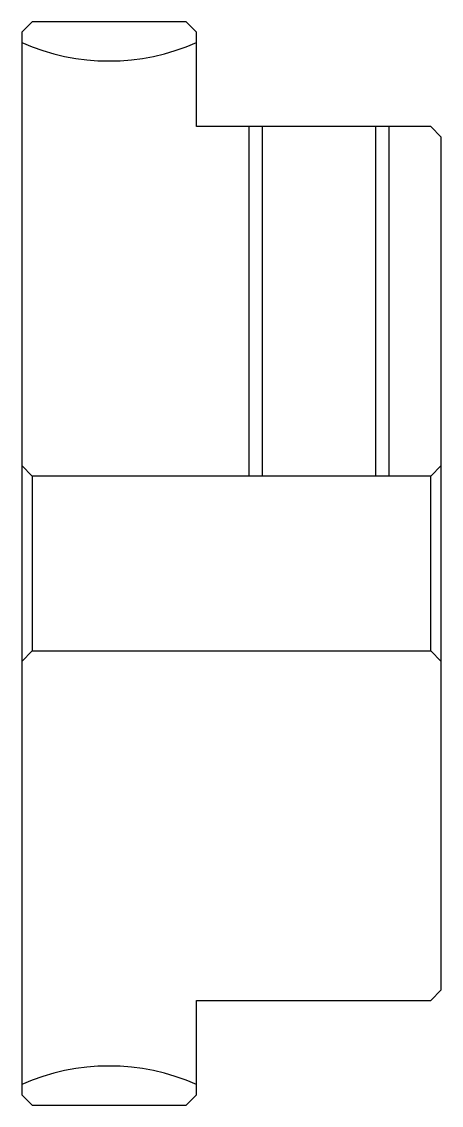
# Model space of a CAD drawing. Header units: metres. Extents: x 36.4 to 114.9, y 27.3 to 58.3.
# Drawn here: x 36.45 to 48.45, y 27.3 to 58.3 of the extents above.
import ezdxf

# ---------------------------------------------------------------- set-up
doc = ezdxf.new("R2010")
doc.units = ezdxf.units.M

msp = doc.modelspace()

# ---------------------------------------------------------------- linework, layer by layer
at = {"color": 4}
for p, q in [((48.447758, 45.598507), (48.147758, 45.298508)), ((36.447758, 39.998508), (36.747757, 40.298508)), ((48.447758, 39.998508), (48.147758, 40.298508))]:
    msp.add_line(p, q, dxfattribs=at)
for points in [[(38.947758, 58.298508), (36.747757, 58.298508), (36.447758, 57.998508), (36.447758, 39.998508)], [(41.447758, 55.298508), (41.447758, 57.998508), (41.147758, 58.298508), (38.947758, 58.298508)], [(41.447758, 30.298508), (48.147758, 30.298508), (48.447758, 30.598507), (48.447758, 54.998508), (48.147758, 55.298508), (41.447758, 55.298508)], [(42.947758, 55.298508), (42.947758, 45.298508)], [(43.327759, 55.298508), (43.327759, 45.298508)], [(46.567757, 55.298508), (46.567757, 45.298508)], [(46.947758, 55.298508), (46.947758, 45.298508)], [(36.447758, 45.598507), (36.747757, 45.298508), (36.747757, 40.298508), (48.147758, 40.298508), (48.147758, 45.298508), (36.747757, 45.298508)], [(36.447758, 39.998508), (36.447758, 27.598507), (36.747757, 27.298508), (38.947758, 27.298508)], [(38.947758, 27.298508), (41.147758, 27.298508), (41.447758, 27.598507), (41.447758, 30.298508)]]:
    msp.add_lwpolyline(points, dxfattribs=at)
for centre, start, end in [((38.947758, 63.298508), 245.9104933, 294.0895067), ((38.947758, 22.298508), 65.9104933, 114.0895067)]:
    msp.add_arc(centre, 6.125, start, end, dxfattribs=at)

doc.saveas('drawing.dxf')
